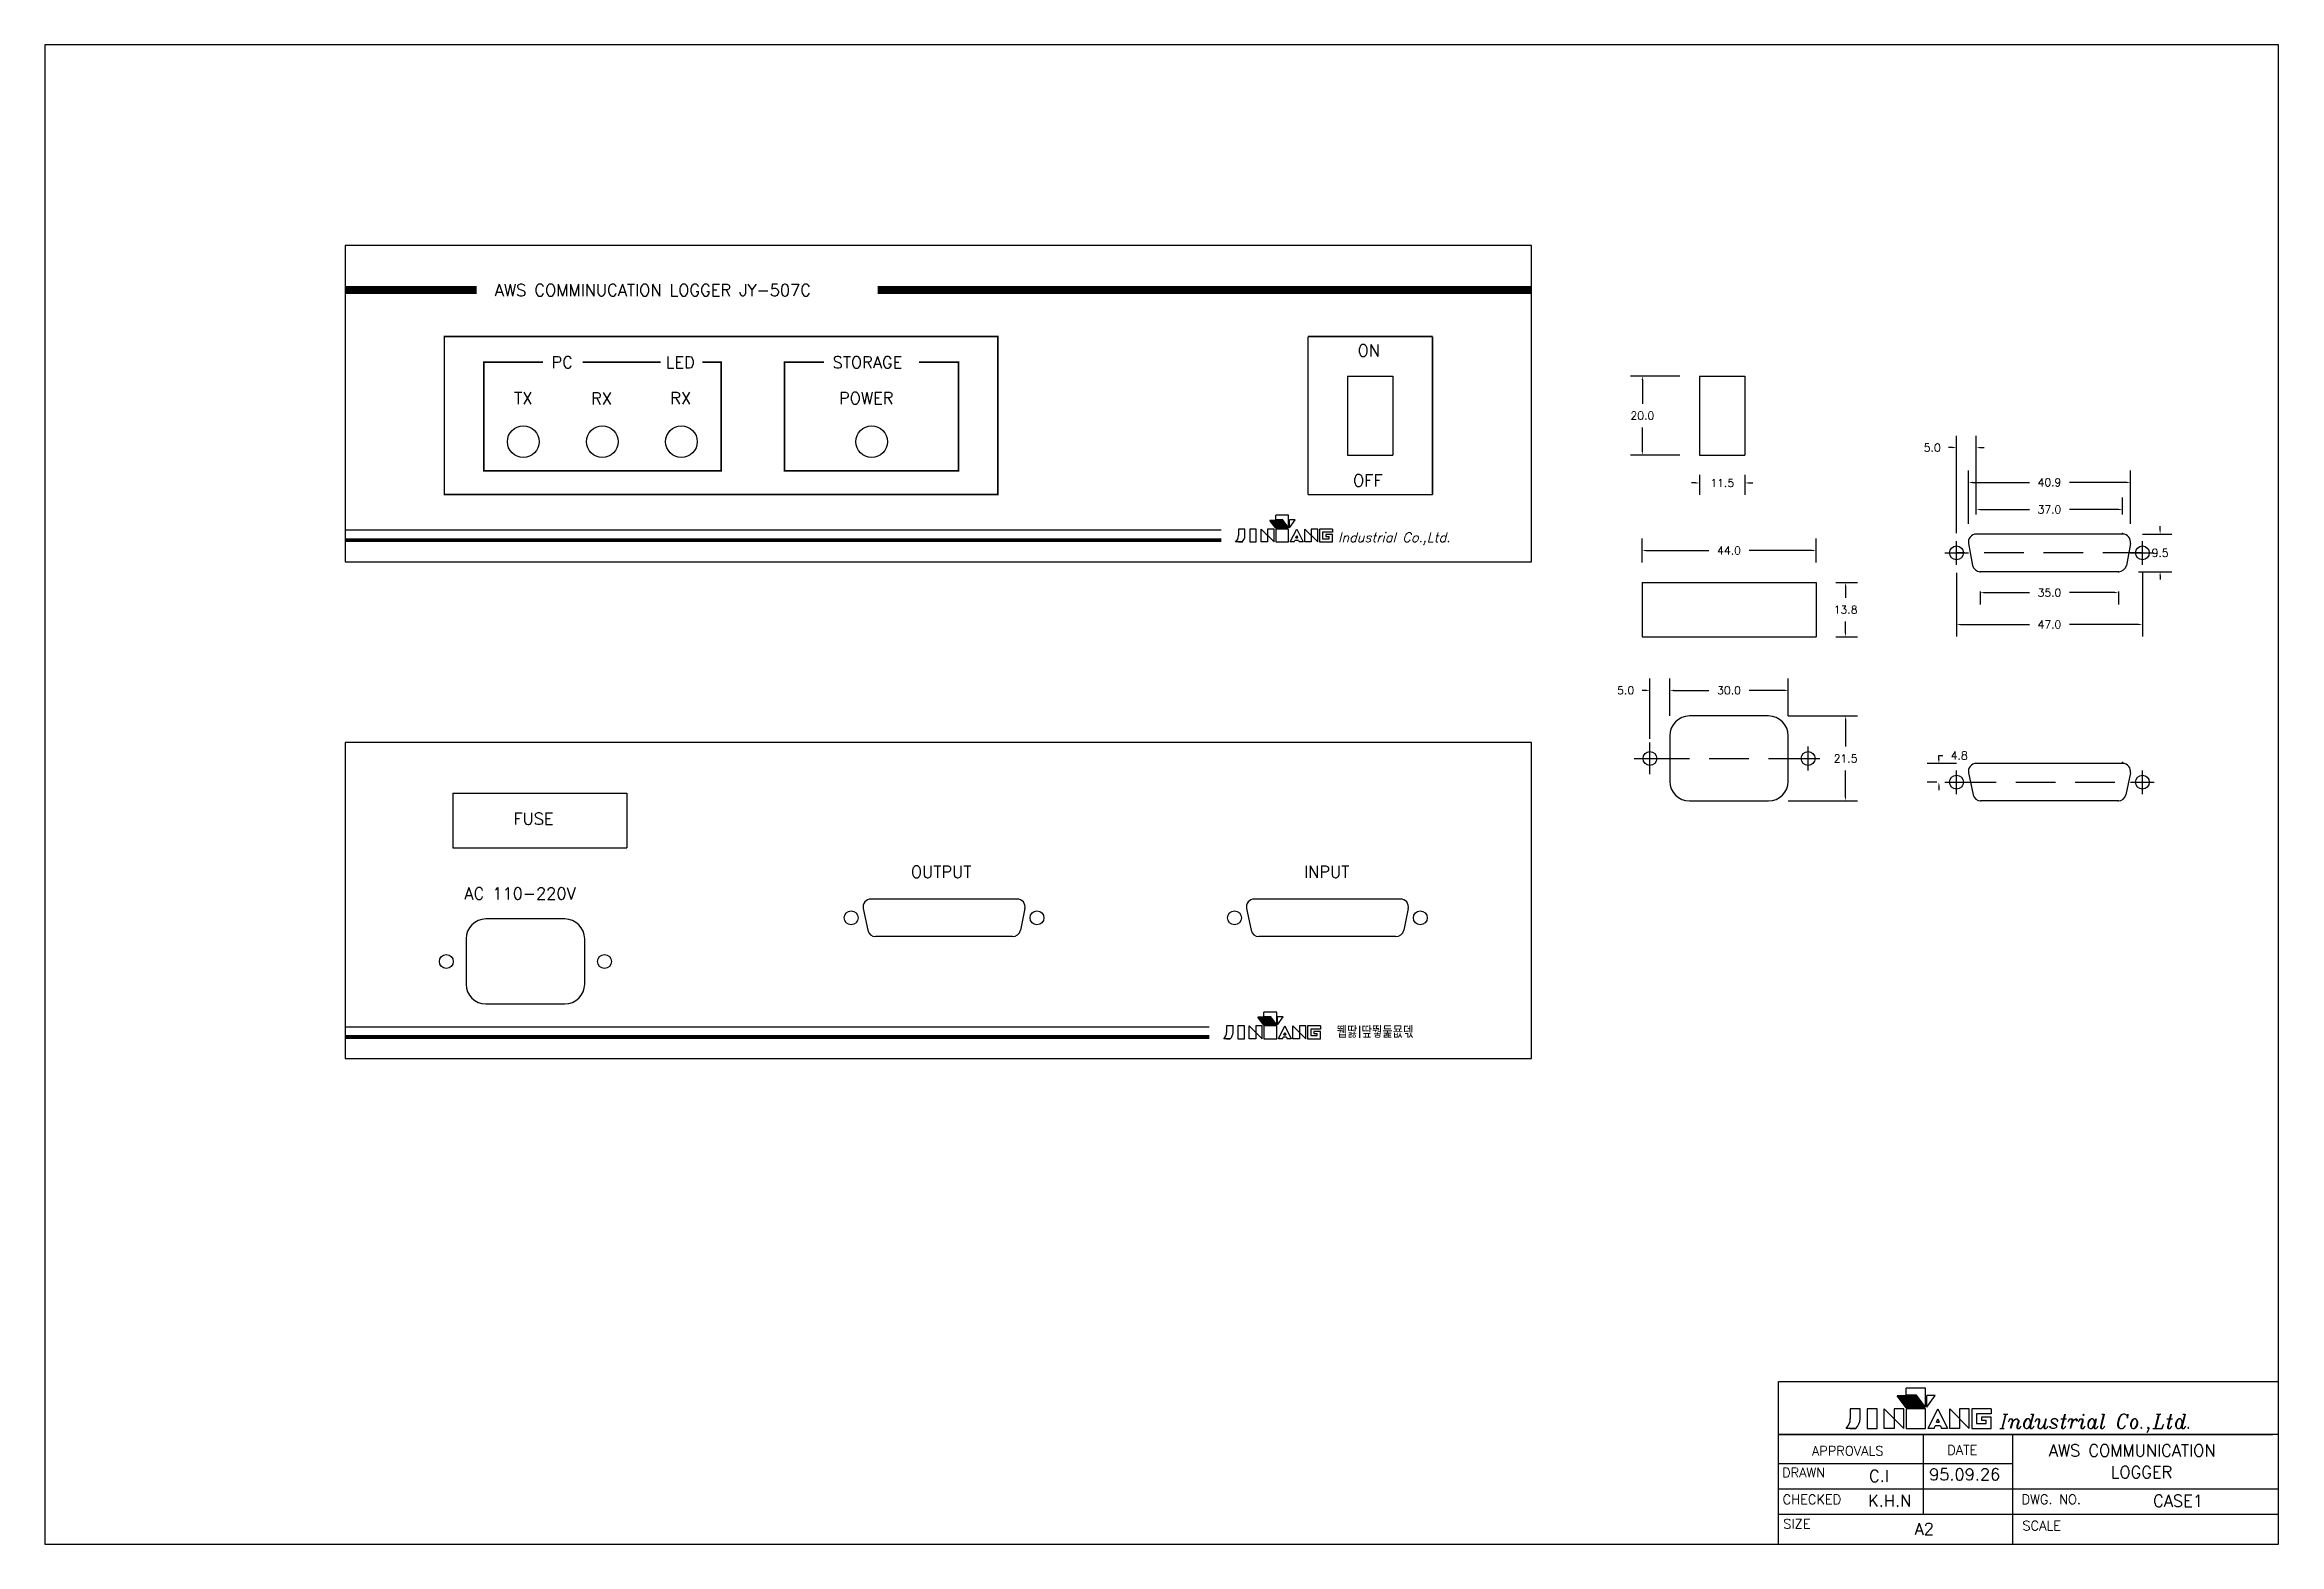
# Model space of a CAD drawing. Extents: x 0 to 565, y 0 to 379.
import ezdxf

# ---------------------------------------------------------------- set-up
doc = ezdxf.new("R2010")
doc.units = 0
doc.header["$LTSCALE"] = 20
doc.linetypes.add('DASHED', pattern=[0.75, 0.5, -0.25])
doc.layers.get('0').update_dxf_attribs({"linetype": 'CONTINUOUS'})
doc.layers.get('DEFPOINTS').update_dxf_attribs({"linetype": 'CONTINUOUS'})
for name, color, linetype in [('5', 4, 'CONTINUOUS'), ('BLOCK', 6, 'CONTINUOUS'), ('CEN', 1, 'DASHED'), ('CENL', 6, 'CONTINUOUS'), ('DIM', 5, 'CONTINUOUS'), ('LOG', 2, 'CONTINUOUS'), ('PL', 3, 'CONTINUOUS'), ('TEXT', 4, 'CONTINUOUS'), ('UJY', 2, 'CONTINUOUS')]:
    doc.layers.add(name, color=color, linetype=linetype)
doc.styles.add('ITALICC', font='italicc')
doc.styles.add('ROMANS', font='romans')
doc.styles.get("Standard").update_dxf_attribs({"font": 'ROMAND', "bigfont": 'HBRGD'})
doc.dimstyles.get("Standard").update_dxf_attribs({"dimtxt": 0.18, "dimasz": 0.18, "dimexe": 0.18, "dimexo": 0.0625, "dimgap": 0.09, "dimtad": 0, "dimtih": 1, "dimtoh": 1, "dimdec": 4, "dimzin": 0, "dimtxsty": 'STANDARD', "dimcen": 0.09, "dimazin": 3, "dimtfac": 1, "dimtdec": 4, "dimtofl": 0, "dimtmove": 0, "dimatfit": 3, "dimtolj": 1, "dimtzin": 0})

# ---------------------------------------------------------------- blocks, each defined once
blk = doc.blocks.new('JLOG1')
at = {"layer": 'LOG'}
for p, q in [((17.42, 1.45), (13.33, 1.45)), ((13.33, 0.1), (13.33, 1.45)), ((13.33, 0.1), (15.45, 0.1)), ((17.42, -2.51), (15.45, 0.1)), ((17.42, -2.51), (17.42, 1.45)), ((2.71, -6.99), (0.65, -6.99)), ((3.6, -2.9), (1.55, -2.9)), ((1.55, -2.9), (1.55, -4.95)), ((1.55, -6.99), (2.71, -6.99)), ((3.6, -4.95), (3.6, -2.9)), ((5.13, -2.9), (5.13, -6.99)), ((7.18, -2.9), (5.13, -2.9)), ((5.13, -6.99), (7.18, -6.99)), ((7.18, -6.99), (7.18, -2.9)), ((8.72, -2.9), (12.81, -6.99)), ((8.72, -6.99), (8.72, -2.9)), ((10.77, -6.99), (8.72, -6.99)), ((12.81, -2.9), (10.77, -2.9)), ((10.77, -2.9), (10.77, -6.99)), ((15.37, -0.16), (11.45, -0.16)), ((13.33, -2.64), (11.45, -0.16)), ((12.81, -6.99), (12.81, -2.9)), ((17.24, -2.64), (13.33, -2.64)), ((17.42, -2.9), (13.33, -2.9)), ((13.33, -2.9), (13.33, -6.99)), ((13.33, -6.99), (17.42, -6.99)), ((17.24, -2.64), (15.37, -0.16)), ((17.42, -6.99), (17.42, -2.9)), ((17.68, -2.51), (17.68, -0.03)), ((19.47, -0.03), (17.68, -0.03)), ((17.68, -2.51), (19.47, -0.03)), ((17.93, -6.99), (19.98, -2.9)), ((19.21, -6.99), (17.93, -6.99)), ((19.21, -6.99), (19.41, -6.48)), ((20.56, -6.48), (19.41, -6.48)), ((19.69, -5.71), (19.98, -4.95)), ((19.69, -5.71), (20.27, -5.71)), ((19.98, -2.9), (22.03, -6.99)), ((19.98, -4.95), (20.27, -5.71)), ((20.56, -6.48), (20.75, -6.99)), ((22.03, -6.99), (20.75, -6.99)), ((22.54, -2.9), (26.64, -6.99)), ((22.54, -6.99), (22.54, -2.9)), ((24.59, -6.99), (22.54, -6.99)), ((26.64, -2.9), (24.59, -2.9)), ((24.59, -2.9), (24.59, -6.99)), ((26.64, -6.99), (26.64, -2.9)), ((31.25, -2.9), (27.15, -2.9)), ((27.15, -2.9), (27.15, -6.99)), ((27.15, -6.99), (31.25, -6.99)), ((31.25, -3.92), (28.17, -3.92)), ((28.17, -3.92), (28.17, -5.97)), ((28.17, -5.97), (30.22, -5.97)), ((31.25, -4.63), (29.2, -4.63)), ((29.2, -4.63), (29.2, -5.27)), ((29.2, -5.27), (30.22, -5.27)), ((30.22, -5.97), (30.22, -5.27)), ((31.25, -2.9), (31.25, -3.92)), ((31.25, -6.99), (31.25, -4.63))]:
    blk.add_line(p, q, dxfattribs=at)
for centre, radius, start, end in [((-1.22, -4.95), 2.77, 312.51594, 0.0974), ((0.92, -5), 2.68, 311.9463, 1.15195)]:
    blk.add_arc(centre, radius, start, end, dxfattribs=at)
blk.add_solid([(11.45, -0.16), (15.37, -0.16), (13.33, -2.64), (17.24, -2.64)], dxfattribs=at)
at = {"layer": 'TEXT', "style": 'ITALICC'}
blk.add_text('Industrial Co.,Ltd.', height=3, dxfattribs=at).set_placement((33.07, -7.02))
blk = doc.blocks.new('*D55')
at = {"color": 170, "linetype": 'BYBLOCK'}
for p, q in [((417.54, 268.47), (416.54, 268.47)), ((431.04, 268.47), (432.04, 268.47))]:
    blk.add_line(p, q, dxfattribs=at)
at = {"color": 2, "linetype": 'BYBLOCK'}
for p, q in [((418.54, 270.52), (418.54, 265.47)), ((430.04, 270.52), (430.04, 265.47))]:
    blk.add_line(p, q, dxfattribs=at)
at = {"color": 170, "linetype": 'BYBLOCK'}
for points in [[(417.54, 268.64), (417.54, 268.31), (418.54, 268.47)], [(431.04, 268.64), (431.04, 268.31), (430.04, 268.47)]]:
    blk.add_solid(points, dxfattribs=at)
at = {"layer": 'DEFPOINTS', "color": 0, "linetype": 'BYBLOCK'}
for p in [(418.54, 275.52), (430.04, 275.52), (430.04, 268.47)]:
    blk.add_point(p, dxfattribs=at)
at = {"color": 3, "linetype": 'BYBLOCK', "insert": (424.29, 268.47), "char_height": 2, "attachment_point": 5}
blk.add_mtext('\\A1;11.5', dxfattribs=at)
blk = doc.blocks.new('*D57')
at = {"color": 2, "linetype": 'BYBLOCK'}
for p, q in [((413.54, 295.52), (401.08, 295.52)), ((413.54, 275.52), (401.08, 275.52))]:
    blk.add_line(p, q, dxfattribs=at)
at = {"color": 170, "linetype": 'BYBLOCK'}
for p, q in [((404.08, 294.52), (404.08, 288.52)), ((404.08, 276.52), (404.08, 282.52))]:
    blk.add_line(p, q, dxfattribs=at)
for points in [[(403.91, 294.52), (404.24, 294.52), (404.08, 295.52)], [(403.91, 276.52), (404.24, 276.52), (404.08, 275.52)]]:
    blk.add_solid(points, dxfattribs=at)
at = {"layer": 'DEFPOINTS', "color": 0, "linetype": 'BYBLOCK'}
for p in [(404.08, 295.52), (418.54, 295.52), (418.54, 275.52)]:
    blk.add_point(p, dxfattribs=at)
at = {"color": 3, "linetype": 'BYBLOCK', "insert": (404.08, 285.52), "char_height": 2, "attachment_point": 5}
blk.add_mtext('\\A1;20.0', dxfattribs=at)
blk = doc.blocks.new('*D61')
at = {"color": 2, "linetype": 'BYBLOCK'}
for p, q in [((411, 209.53), (411, 219.01)), ((441, 209.53), (441, 219.01))]:
    blk.add_line(p, q, dxfattribs=at)
at = {"color": 170, "linetype": 'BYBLOCK'}
for p, q in [((412, 216.01), (420.91, 216.01)), ((440, 216.01), (431.1, 216.01))]:
    blk.add_line(p, q, dxfattribs=at)
for points in [[(412, 216.17), (412, 215.84), (411, 216.01)], [(440, 216.17), (440, 215.84), (441, 216.01)]]:
    blk.add_solid(points, dxfattribs=at)
at = {"layer": 'DEFPOINTS', "color": 0, "linetype": 'BYBLOCK'}
for p in [(441, 216.01), (411, 204.53), (441, 204.53)]:
    blk.add_point(p, dxfattribs=at)
at = {"color": 3, "linetype": 'BYBLOCK', "insert": (426, 216.01), "char_height": 2, "attachment_point": 5}
blk.add_mtext('\\A1;30.0', dxfattribs=at)
blk = doc.blocks.new('*D62')
at = {"color": 2, "linetype": 'BYBLOCK'}
for p, q in [((404, 248.33), (404, 254.39)), ((448, 248.33), (448, 254.39))]:
    blk.add_line(p, q, dxfattribs=at)
at = {"color": 170, "linetype": 'BYBLOCK'}
for p, q in [((405, 251.39), (420.91, 251.39)), ((447, 251.39), (431.1, 251.39))]:
    blk.add_line(p, q, dxfattribs=at)
for points in [[(405, 251.55), (405, 251.22), (404, 251.39)], [(447, 251.55), (447, 251.22), (448, 251.39)]]:
    blk.add_solid(points, dxfattribs=at)
at = {"layer": 'DEFPOINTS', "color": 0, "linetype": 'BYBLOCK'}
for p in [(448, 251.39), (404, 243.33), (448, 243.33)]:
    blk.add_point(p, dxfattribs=at)
at = {"color": 3, "linetype": 'BYBLOCK', "insert": (426, 251.39), "char_height": 2, "attachment_point": 5}
blk.add_mtext('\\A1;44.0', dxfattribs=at)
blk = doc.blocks.new('*D63')
at = {"color": 2, "linetype": 'BYBLOCK'}
for p, q in [((453, 243.33), (458.48, 243.33)), ((453, 229.53), (458.48, 229.53))]:
    blk.add_line(p, q, dxfattribs=at)
at = {"color": 170, "linetype": 'BYBLOCK'}
for p, q in [((455.48, 242.33), (455.48, 239.43)), ((455.48, 230.53), (455.48, 233.43))]:
    blk.add_line(p, q, dxfattribs=at)
for points in [[(455.32, 242.33), (455.65, 242.33), (455.48, 243.33)], [(455.32, 230.53), (455.65, 230.53), (455.48, 229.53)]]:
    blk.add_solid(points, dxfattribs=at)
at = {"layer": 'DEFPOINTS', "color": 0, "linetype": 'BYBLOCK'}
for p in [(448, 243.33), (455.48, 243.33), (448, 229.53)]:
    blk.add_point(p, dxfattribs=at)
at = {"color": 3, "linetype": 'BYBLOCK', "insert": (455.48, 236.43), "char_height": 2, "attachment_point": 5}
blk.add_mtext('\\A1;13.8', dxfattribs=at)
blk = doc.blocks.new('*D64')
at = {"color": 2, "linetype": 'BYBLOCK'}
for p, q in [((441, 209.53), (458.48, 209.53)), ((441, 188.03), (458.48, 188.03))]:
    blk.add_line(p, q, dxfattribs=at)
at = {"color": 170, "linetype": 'BYBLOCK'}
for p, q in [((455.48, 208.53), (455.48, 201.78)), ((455.48, 189.03), (455.48, 195.78))]:
    blk.add_line(p, q, dxfattribs=at)
for points in [[(455.32, 208.53), (455.65, 208.53), (455.48, 209.53)], [(455.32, 189.03), (455.65, 189.03), (455.48, 188.03)]]:
    blk.add_solid(points, dxfattribs=at)
at = {"layer": 'DEFPOINTS', "color": 0, "linetype": 'BYBLOCK'}
for p in [(436, 209.53), (436, 188.03), (455.48, 188.03)]:
    blk.add_point(p, dxfattribs=at)
at = {"color": 3, "linetype": 'BYBLOCK', "insert": (455.48, 198.78), "char_height": 2, "attachment_point": 5}
blk.add_mtext('\\A1;21.5', dxfattribs=at)
blk = doc.blocks.new('*D65')
at = {"color": 170, "linetype": 'BYBLOCK'}
for p, q in [((405, 216.01), (404, 216.01)), ((412, 216.01), (413, 216.01))]:
    blk.add_line(p, q, dxfattribs=at)
at = {"color": 2, "linetype": 'BYBLOCK'}
for p, q in [((406, 203.78), (406, 219.01)), ((411, 209.53), (411, 219.01))]:
    blk.add_line(p, q, dxfattribs=at)
at = {"color": 170, "linetype": 'BYBLOCK'}
for points in [[(405, 216.17), (405, 215.84), (406, 216.01)], [(412, 216.17), (412, 215.84), (411, 216.01)]]:
    blk.add_solid(points, dxfattribs=at)
at = {"layer": 'DEFPOINTS', "color": 0, "linetype": 'BYBLOCK'}
for p in [(406, 216.01), (411, 204.53), (406, 198.78)]:
    blk.add_point(p, dxfattribs=at)
at = {"color": 3, "linetype": 'BYBLOCK', "insert": (399.86, 216.01), "char_height": 2, "attachment_point": 5}
blk.add_mtext('\\A1;5.0', dxfattribs=at)
blk = doc.blocks.new('*D66')
at = {"color": 2, "linetype": 'BYBLOCK'}
for p, q in [((486.59, 258.12), (486.59, 271.61)), ((527.51, 258.12), (527.51, 271.61))]:
    blk.add_line(p, q, dxfattribs=at)
at = {"color": 170, "linetype": 'BYBLOCK'}
for p, q in [((487.59, 268.61), (502, 268.61)), ((526.51, 268.61), (512.1, 268.61))]:
    blk.add_line(p, q, dxfattribs=at)
for points in [[(487.59, 268.78), (487.59, 268.44), (486.59, 268.61)], [(526.51, 268.78), (526.51, 268.44), (527.51, 268.61)]]:
    blk.add_solid(points, dxfattribs=at)
at = {"layer": 'DEFPOINTS', "color": 0, "linetype": 'BYBLOCK'}
for p in [(527.51, 268.61), (486.59, 253.12), (527.51, 253.12)]:
    blk.add_point(p, dxfattribs=at)
at = {"color": 3, "linetype": 'BYBLOCK', "insert": (507.05, 268.61), "char_height": 2, "attachment_point": 5}
blk.add_mtext('\\A1;40.9', dxfattribs=at)
blk = doc.blocks.new('*D67')
at = {"color": 2, "linetype": 'BYBLOCK'}
for p, q in [((488.55, 260.53), (488.55, 264.76)), ((525.55, 260.53), (525.55, 264.76))]:
    blk.add_line(p, q, dxfattribs=at)
at = {"color": 170, "linetype": 'BYBLOCK'}
for p, q in [((489.55, 261.76), (501.96, 261.76)), ((524.55, 261.76), (512.15, 261.76))]:
    blk.add_line(p, q, dxfattribs=at)
for points in [[(489.55, 261.92), (489.55, 261.59), (488.55, 261.76)], [(524.55, 261.92), (524.55, 261.59), (525.55, 261.76)]]:
    blk.add_solid(points, dxfattribs=at)
at = {"layer": 'DEFPOINTS', "color": 0, "linetype": 'BYBLOCK'}
for p in [(525.55, 261.76), (488.55, 255.53), (525.55, 255.53)]:
    blk.add_point(p, dxfattribs=at)
at = {"color": 3, "linetype": 'BYBLOCK', "insert": (507.05, 261.76), "char_height": 2, "attachment_point": 5}
blk.add_mtext('\\A1;37.0', dxfattribs=at)
blk = doc.blocks.new('*D68')
at = {"color": 2, "linetype": 'BYBLOCK'}
for p, q in [((489.56, 241.03), (489.56, 237.73)), ((524.54, 241.03), (524.54, 237.73))]:
    blk.add_line(p, q, dxfattribs=at)
at = {"color": 170, "linetype": 'BYBLOCK'}
for p, q in [((490.56, 240.73), (501.96, 240.73)), ((523.54, 240.73), (512.15, 240.73))]:
    blk.add_line(p, q, dxfattribs=at)
for points in [[(490.56, 240.89), (490.56, 240.56), (489.56, 240.73)], [(523.54, 240.89), (523.54, 240.56), (524.54, 240.73)]]:
    blk.add_solid(points, dxfattribs=at)
at = {"layer": 'DEFPOINTS', "color": 0, "linetype": 'BYBLOCK'}
for p in [(489.56, 246.03), (524.54, 246.03), (524.54, 240.73)]:
    blk.add_point(p, dxfattribs=at)
at = {"color": 3, "linetype": 'BYBLOCK', "insert": (507.05, 240.73), "char_height": 2, "attachment_point": 5}
blk.add_mtext('\\A1;35.0', dxfattribs=at)
blk = doc.blocks.new('*D69')
at = {"color": 2, "linetype": 'BYBLOCK'}
for p, q in [((483.55, 245.78), (483.55, 229.66)), ((530.55, 245.78), (530.55, 229.66))]:
    blk.add_line(p, q, dxfattribs=at)
at = {"color": 170, "linetype": 'BYBLOCK'}
for p, q in [((484.55, 232.66), (501.96, 232.66)), ((529.55, 232.66), (512.15, 232.66))]:
    blk.add_line(p, q, dxfattribs=at)
for points in [[(484.55, 232.83), (484.55, 232.5), (483.55, 232.66)], [(529.55, 232.83), (529.55, 232.5), (530.55, 232.66)]]:
    blk.add_solid(points, dxfattribs=at)
at = {"layer": 'DEFPOINTS', "color": 0, "linetype": 'BYBLOCK'}
for p in [(483.55, 250.78), (530.55, 250.78), (530.55, 232.66)]:
    blk.add_point(p, dxfattribs=at)
at = {"color": 3, "linetype": 'BYBLOCK', "insert": (507.05, 232.66), "char_height": 2, "attachment_point": 5}
blk.add_mtext('\\A1;47.0', dxfattribs=at)
blk = doc.blocks.new('*D70')
at = {"color": 170, "linetype": 'BYBLOCK'}
for p, q in [((482.55, 277.42), (481.55, 277.42)), ((489.55, 277.42), (490.55, 277.42))]:
    blk.add_line(p, q, dxfattribs=at)
at = {"color": 2, "linetype": 'BYBLOCK'}
for p, q in [((483.55, 255.78), (483.55, 280.42)), ((488.55, 260.53), (488.55, 280.42))]:
    blk.add_line(p, q, dxfattribs=at)
at = {"color": 170, "linetype": 'BYBLOCK'}
for points in [[(482.55, 277.58), (482.55, 277.25), (483.55, 277.42)], [(489.55, 277.58), (489.55, 277.25), (488.55, 277.42)]]:
    blk.add_solid(points, dxfattribs=at)
at = {"layer": 'DEFPOINTS', "color": 0, "linetype": 'BYBLOCK'}
for p in [(483.55, 277.42), (488.55, 255.53), (483.55, 250.78)]:
    blk.add_point(p, dxfattribs=at)
at = {"color": 3, "linetype": 'BYBLOCK', "insert": (477.41, 277.42), "char_height": 2, "attachment_point": 5}
blk.add_mtext('\\A1;5.0', dxfattribs=at)
blk = doc.blocks.new('*D71')
at = {"color": 2, "linetype": 'BYBLOCK'}
for p, q in [((530.55, 255.53), (538.03, 255.53)), ((529.54, 246.03), (538.03, 246.03))]:
    blk.add_line(p, q, dxfattribs=at)
at = {"color": 170, "linetype": 'BYBLOCK'}
for p, q in [((535.03, 256.53), (535.03, 257.53)), ((535.03, 245.03), (535.03, 244.03))]:
    blk.add_line(p, q, dxfattribs=at)
for points in [[(534.87, 256.53), (535.2, 256.53), (535.03, 255.53)], [(534.87, 245.03), (535.2, 245.03), (535.03, 246.03)]]:
    blk.add_solid(points, dxfattribs=at)
at = {"layer": 'DEFPOINTS', "color": 0, "linetype": 'BYBLOCK'}
for p in [(525.55, 255.53), (535.03, 255.53), (524.54, 246.03)]:
    blk.add_point(p, dxfattribs=at)
at = {"color": 3, "linetype": 'BYBLOCK', "insert": (535.03, 250.78), "char_height": 2, "attachment_point": 5}
blk.add_mtext('\\A1;9.5', dxfattribs=at)
blk = doc.blocks.new('*D72')
at = {"color": 170, "linetype": 'BYBLOCK'}
for p, q in [((479.09, 198.53), (479.09, 199.53)), ((479.09, 199.53), (480.09, 199.53)), ((479.09, 191.78), (479.09, 190.78))]:
    blk.add_line(p, q, dxfattribs=at)
at = {"color": 2, "linetype": 'BYBLOCK'}
for p, q in [((483.55, 197.53), (476.09, 197.53)), ((478.55, 192.78), (476.09, 192.78))]:
    blk.add_line(p, q, dxfattribs=at)
at = {"color": 170, "linetype": 'BYBLOCK'}
for points in [[(478.92, 198.53), (479.26, 198.53), (479.09, 197.53)], [(478.92, 191.78), (479.26, 191.78), (479.09, 192.78)]]:
    blk.add_solid(points, dxfattribs=at)
at = {"layer": 'DEFPOINTS', "color": 0, "linetype": 'BYBLOCK'}
for p in [(479.09, 197.53), (483.55, 192.78), (488.55, 197.53)]:
    blk.add_point(p, dxfattribs=at)
at = {"color": 3, "linetype": 'BYBLOCK', "insert": (484.23, 199.53), "char_height": 2, "attachment_point": 5}
blk.add_mtext('\\A1;4.8', dxfattribs=at)

msp = doc.modelspace()

# ---------------------------------------------------------------- linework, layer by layer
for p, q in [((329.51, 295.51), (329.51, 275.51)), ((329.51, 295.51), (341.01, 295.51)), ((341.01, 295.51), (341.01, 275.51)), ((418.54, 295.52), (430.04, 295.52)), ((418.54, 295.52), (418.54, 275.52)), ((430.04, 295.52), (430.04, 275.52)), ((329.51, 275.51), (341.01, 275.51)), ((418.54, 275.52), (430.04, 275.52)), ((525.55, 255.53), (488.55, 255.53)), ((486.59, 253.12), (487.6, 247.62)), ((527.51, 253.12), (526.5, 247.62)), ((524.54, 246.03), (489.56, 246.03)), ((486.59, 195.12), (487.75, 189.62)), ((525.55, 197.53), (488.55, 197.53)), ((527.51, 195.12), (526.35, 189.62)), ((103.21, 189.99), (147.21, 189.99)), ((103.21, 189.99), (103.21, 176.19)), ((147.21, 189.99), (147.21, 176.19)), ((524.39, 188.03), (489.71, 188.03)), ((103.21, 176.19), (147.21, 176.19)), ((207.02, 160.81), (208.17, 155.31)), ((245.97, 163.22), (208.97, 163.22)), ((247.93, 160.81), (246.77, 155.31)), ((303.97, 160.81), (305.12, 155.31)), ((342.92, 163.22), (305.92, 163.22)), ((344.88, 160.81), (343.72, 155.31)), ((106.58, 153.18), (106.58, 141.68)), ((131.58, 158.18), (111.58, 158.18)), ((136.58, 141.68), (136.58, 153.18)), ((244.81, 153.72), (210.13, 153.72)), ((341.77, 153.72), (307.08, 153.72)), ((111.58, 136.68), (131.58, 136.68)), ((438.53, 0), (438.53, 41.15)), ((438.53, 27.81), (563.56, 27.81)), ((475.09, 27.81), (475.09, 7.56)), ((497.75, 0), (497.75, 27.81)), ((438.53, 20.43), (497.75, 20.43)), ((438.53, 14.03), (565, 14.03)), ((565, 7.56), (438.53, 7.56))]:
    msp.add_line(p, q)
at = {"const_width": 0.36}
for points in [[(438.53, 41.15), (565, 41.15)], [(565, 27.81), (438.53, 27.81)]]:
    msp.add_lwpolyline(points, dxfattribs=at)
for centre, radius in [((121.03, 278.91), 4), ((141.03, 278.91), 4), ((161.05, 278.91), 4), ((209.14, 278.91), 4), ((483.55, 250.78), 1.75), ((530.55, 250.78), 1.75), ((483.55, 192.78), 1.75), ((530.55, 192.78), 1.75), ((203.97, 158.47), 1.75), ((250.97, 158.47), 1.75), ((300.92, 158.47), 1.75), ((347.92, 158.47), 1.75), ((101.58, 147.43), 1.75), ((141.58, 147.43), 1.75)]:
    msp.add_circle(centre, radius)
for centre, radius, start, end in [((488.55, 253.53), 2, 90, 191.8887), ((525.55, 253.53), 2, 348.1113, 90), ((489.56, 248.03), 2, 191.8887, 270), ((524.54, 248.03), 2, 270, 348.1113), ((488.55, 195.53), 2, 90, 191.8887), ((525.55, 195.53), 2, 348.1113, 90), ((489.71, 190.03), 2, 191.8887, 270), ((524.39, 190.03), 2, 270, 348.1113), ((208.97, 161.22), 2, 90, 191.8887), ((245.97, 161.22), 2, 348.1113, 90), ((305.92, 161.22), 2, 90, 191.8887), ((342.92, 161.22), 2, 348.1113, 90), ((111.58, 153.18), 5, 90, 180), ((131.58, 153.18), 5, 0, 90), ((210.13, 155.72), 2, 191.8887, 270), ((244.81, 155.72), 2, 270, 348.1113), ((307.08, 155.72), 2, 191.8887, 270), ((341.77, 155.72), 2, 270, 348.1113), ((111.58, 141.68), 5, 180, 270), ((131.58, 141.68), 5, 270, 360)]:
    msp.add_arc(centre, radius, start, end)
at = {"layer": '5', "color": 0, "linetype": 'BYBLOCK'}
for p in [(525.55, 255.72), (489.56, 246.03), (524.54, 246.03), (525.55, 197.72), (489.71, 188.03), (524.39, 188.03)]:
    msp.add_point(p, dxfattribs=at)
at = {"layer": 'BLOCK'}
for p, q in [((565, 379.33), (0, 379.33)), ((0, 379.33), (0, 0)), ((565, 0), (565, 379.33)), ((376.03, 328.52), (76.03, 328.52)), ((76.03, 328.52), (76.03, 248.52)), ((376.03, 248.52), (376.03, 328.52)), ((76.03, 248.52), (376.03, 248.52)), ((404, 243.33), (404, 229.53)), ((404, 243.33), (448, 243.33)), ((448, 243.33), (448, 229.53)), ((404, 229.53), (448, 229.53)), ((436, 209.53), (416, 209.53)), ((411, 204.53), (411, 193.03)), ((441, 193.03), (441, 204.53)), ((376.03, 202.85), (76.03, 202.85)), ((76.03, 202.85), (76.03, 122.85)), ((376.03, 122.85), (376.03, 202.85)), ((416, 188.03), (436, 188.03)), ((76.03, 122.85), (376.03, 122.85)), ((0, 0), (565, 0))]:
    msp.add_line(p, q, dxfattribs=at)
for centre in [(406, 198.78), (446, 198.78)]:
    msp.add_circle(centre, 1.75, dxfattribs=at)
for centre, start, end in [((416, 204.53), 90, 180), ((436, 204.53), 0, 90), ((416, 193.03), 180, 270), ((436, 193.03), 270, 360)]:
    msp.add_arc(centre, 5, start, end, dxfattribs=at)
at = {"layer": 'CEN'}
for p, q in [((530.55, 250.78), (483.55, 250.78)), ((406, 198.78), (446, 198.78)), ((483.55, 192.78), (530.55, 192.78))]:
    msp.add_line(p, q, dxfattribs=at)
at = {"layer": 'CENL', "color": 0}
for p, q in [((480.55, 250.78), (486.55, 250.78)), ((483.55, 247.78), (483.55, 253.78)), ((527.55, 250.78), (533.55, 250.78)), ((530.55, 247.78), (530.55, 253.78)), ((402, 198.78), (410, 198.78)), ((403, 198.78), (409, 198.78)), ((406, 194.78), (406, 202.78)), ((406, 195.78), (406, 201.78)), ((443, 198.78), (449, 198.78)), ((446, 195.78), (446, 201.78)), ((480.55, 192.78), (486.55, 192.78)), ((483.55, 189.78), (483.55, 195.78)), ((527.55, 192.78), (533.55, 192.78)), ((530.55, 189.78), (530.55, 195.78))]:
    msp.add_line(p, q, dxfattribs=at)
at = {"layer": 'DEFPOINTS', "color": 0, "linetype": 'BYBLOCK'}
for p in [(245.97, 163.41), (342.92, 163.41), (244.81, 153.72), (341.77, 153.72)]:
    msp.add_point(p, dxfattribs=at)
at = {"layer": 'LOG'}
for p, q in [((300.55, 131.14), (298.91, 131.14)), ((298.91, 131.14), (298.91, 129.5)), ((300.55, 129.5), (300.55, 131.14)), ((301.78, 131.14), (301.78, 127.86)), ((303.42, 131.14), (301.78, 131.14)), ((303.42, 127.86), (303.42, 131.14)), ((304.65, 131.14), (307.93, 127.86)), ((304.65, 127.86), (304.65, 131.14)), ((307.93, 131.14), (306.29, 131.14)), ((306.29, 131.14), (306.29, 127.86)), ((309.97, 133.33), (306.84, 133.33)), ((308.34, 131.34), (306.84, 133.33)), ((307.93, 127.86), (307.93, 131.14)), ((311.61, 134.62), (308.34, 134.62)), ((308.34, 133.53), (308.34, 134.62)), ((308.34, 133.53), (310.04, 133.53)), ((311.47, 131.34), (308.34, 131.34)), ((311.61, 131.14), (308.34, 131.14)), ((308.34, 131.14), (308.34, 127.86)), ((311.47, 131.34), (309.97, 133.33)), ((311.61, 131.44), (310.04, 133.53)), ((311.61, 131.44), (311.61, 134.62)), ((311.61, 127.86), (311.61, 131.14)), ((311.82, 131.44), (311.82, 133.43)), ((313.25, 133.43), (311.82, 133.43)), ((311.82, 131.44), (313.25, 133.43)), ((312.02, 127.86), (313.66, 131.14)), ((313.66, 131.14), (315.3, 127.86)), ((315.71, 131.14), (318.99, 127.86)), ((315.71, 127.86), (315.71, 131.14)), ((318.99, 131.14), (317.35, 131.14)), ((317.35, 131.14), (317.35, 127.86)), ((318.99, 127.86), (318.99, 131.14)), ((322.67, 131.14), (319.39, 131.14)), ((319.39, 131.14), (319.39, 127.86)), ((322.67, 130.32), (320.21, 130.32)), ((320.21, 130.32), (320.21, 128.68)), ((322.67, 131.14), (322.67, 130.32)), ((299.84, 127.86), (298.2, 127.86)), ((298.91, 127.86), (299.84, 127.86)), ((301.78, 127.86), (303.42, 127.86)), ((306.29, 127.86), (304.65, 127.86)), ((308.34, 127.86), (311.61, 127.86)), ((313.05, 127.86), (312.02, 127.86)), ((313.05, 127.86), (313.2, 128.27)), ((314.12, 128.27), (313.2, 128.27)), ((313.43, 128.88), (313.66, 129.5)), ((313.43, 128.88), (313.89, 128.88)), ((313.66, 129.5), (313.89, 128.88)), ((314.12, 128.27), (314.27, 127.86)), ((315.3, 127.86), (314.27, 127.86)), ((317.35, 127.86), (315.71, 127.86)), ((319.39, 127.86), (322.67, 127.86)), ((320.21, 128.68), (321.85, 128.68)), ((322.67, 129.75), (321.03, 129.75)), ((321.03, 129.75), (321.03, 129.24)), ((321.03, 129.24), (321.85, 129.24)), ((321.85, 128.68), (321.85, 129.24)), ((322.67, 127.86), (322.67, 129.75))]:
    msp.add_line(p, q, dxfattribs=at)
for centre, radius, start, end in [((296.7, 129.5), 2.22, 312.5159, 0.0974), ((298.41, 129.46), 2.14, 311.9463, 1.1519)]:
    msp.add_arc(centre, radius, start, end, dxfattribs=at)
msp.add_solid([(306.84, 133.33), (309.97, 133.33), (308.34, 131.34), (311.47, 131.34)], dxfattribs=at)
at = {"layer": 'PL'}
for p, q in [((297.56, 256.5), (76.03, 256.5)), ((294.56, 130.83), (76.03, 130.83))]:
    msp.add_line(p, q, dxfattribs=at)
for points, const_width in [([(109.28, 317.27), (76.03, 317.27)], 2), ([(376.03, 317.27), (210.69, 317.27)], 2), ([(319.51, 305.51), (351.01, 305.51)], 0.4), ([(319.51, 305.51), (319.51, 265.51)], 0.4), ([(351.01, 305.51), (351.01, 265.51)], 0.4), ([(166.37, 299), (171.07, 299), (171.07, 271.56), (111.07, 271.56), (111.07, 299), (126.07, 299)], 0.4), ([(136.07, 299), (155.77, 299)], 0.4), ([(221.14, 299), (231.1, 299), (231.1, 271.56), (187.1, 271.56), (187.1, 299), (197.14, 299)], 0.4), ([(319.51, 265.51), (351.01, 265.51)], 0.4), ([(297.56, 254), (76.03, 254)], 1), ([(294.56, 128.33), (76.03, 128.33)], 1)]:
    msp.add_lwpolyline(points, dxfattribs=dict(at, const_width=const_width))
at = {"layer": 'PL', "const_width": 0.4}
msp.add_lwpolyline([(101.07, 305.5), (241.05, 305.5), (241.05, 265.56), (101.07, 265.56)], close=True, dxfattribs=at)
at = {"layer": 'UJY'}
for p, q in [((459.13, 34.24), (456.68, 34.24)), ((456.68, 34.24), (456.68, 31.78)), ((459.13, 31.78), (459.13, 34.24)), ((460.98, 34.24), (460.98, 29.33)), ((463.44, 34.24), (460.98, 34.24)), ((463.44, 29.33), (463.44, 34.24)), ((465.28, 34.24), (470.19, 29.33)), ((465.28, 29.33), (465.28, 34.24)), ((470.19, 34.24), (467.74, 34.24)), ((467.74, 34.24), (467.74, 29.33)), ((473.26, 37.53), (468.56, 37.53)), ((470.81, 34.55), (468.56, 37.53)), ((470.19, 29.33), (470.19, 34.24)), ((475.72, 39.46), (470.81, 39.46)), ((470.81, 37.84), (470.81, 39.46)), ((470.81, 37.84), (473.36, 37.84)), ((475.51, 34.55), (470.81, 34.55)), ((475.72, 34.24), (470.81, 34.24)), ((470.81, 34.24), (470.81, 29.33)), ((475.51, 34.55), (473.26, 37.53)), ((475.72, 34.7), (473.36, 37.84)), ((475.72, 34.7), (475.72, 39.46)), ((475.72, 29.33), (475.72, 34.24)), ((476.03, 34.7), (476.03, 37.68)), ((478.18, 37.68), (476.03, 37.68)), ((476.03, 34.7), (478.18, 37.68)), ((476.34, 29.33), (478.8, 34.24)), ((478.8, 34.24), (481.25, 29.33)), ((481.87, 34.24), (486.78, 29.33)), ((481.87, 29.33), (481.87, 34.24)), ((486.78, 34.24), (484.32, 34.24)), ((484.32, 34.24), (484.32, 29.33)), ((486.78, 29.33), (486.78, 34.24)), ((492.31, 34.24), (487.4, 34.24)), ((487.4, 34.24), (487.4, 29.33)), ((492.31, 34.24), (492.31, 33.01)), ((458.07, 29.33), (455.6, 29.33)), ((456.68, 29.33), (458.07, 29.33)), ((460.98, 29.33), (463.44, 29.33)), ((467.74, 29.33), (465.28, 29.33)), ((470.81, 29.33), (475.72, 29.33)), ((477.87, 29.33), (476.34, 29.33)), ((477.87, 29.33), (478.1, 29.94)), ((479.49, 29.94), (478.1, 29.94)), ((478.45, 30.86), (478.8, 31.78)), ((478.45, 30.86), (479.14, 30.86)), ((478.8, 31.78), (479.14, 30.86)), ((479.49, 29.94), (479.72, 29.33)), ((481.25, 29.33), (479.72, 29.33)), ((484.32, 29.33), (481.87, 29.33)), ((487.4, 29.33), (492.31, 29.33)), ((492.31, 33.01), (488.63, 33.01)), ((488.63, 33.01), (488.63, 30.55)), ((488.63, 30.55), (491.08, 30.55)), ((492.31, 32.17), (489.85, 32.17)), ((489.85, 32.17), (489.85, 31.4)), ((489.85, 31.4), (491.08, 31.4)), ((491.08, 30.55), (491.08, 31.4)), ((492.31, 29.33), (492.31, 32.17))]:
    msp.add_line(p, q, dxfattribs=at)
for centre, radius, start, end in [((453.35, 31.78), 3.33, 312.5159, 0.0974), ((455.92, 31.72), 3.22, 311.9463, 1.1519)]:
    msp.add_arc(centre, radius, start, end, dxfattribs=at)
msp.add_solid([(468.56, 37.53), (473.26, 37.53), (470.81, 34.55), (475.51, 34.55)], dxfattribs=at)

# ---------------------------------------------------------------- block references
at = {"xscale": 0.8, "yscale": 0.8, "zscale": 0.8}
msp.add_blockref('JLOG1', (300.68, 259.13), dxfattribs=at)

# ---------------------------------------------------------------- texts
at = {"style": 'ROMANS'}
for s, p in [('APPROVALS', (446.97, 22.44)), ('DATE', (481.2, 22.65)), ('DRAWN', (439.42, 16.95)), ('CHECKED', (439.57, 10.16)), ('DWG. NO.', (500.01, 10.17)), ('SIZE', (439.72, 3.96)), ('SCALE', (500.21, 3.52))]:
    msp.add_text(s, height=2.4, dxfattribs=at).set_placement(p)
at = {"layer": 'TEXT'}
for s, p in [('AWS COMMINUCATION LOGGER JY-507C', (113.83, 315.76)), ('PC', (128.18, 297.49)), ('LED', (157.07, 297.49)), ('STORAGE', (199.3, 297.49)), ('ON', (332.07, 300.49)), ('TX', (118.71, 288.42)), ('RX', (138.2, 288.33)), ('RX', (158.21, 288.4)), ('POWER', (200.9, 288.43)), ('OFF', (330.91, 267.58)), ('FUSE', (118.56, 182.04)), ('OUTPUT', (219.09, 168.61)), ('INPUT', (318.52, 168.61)), ('AC 110-220V', (106.14, 163.13)), ('뛥딿l땊뛓둝묪덳', (326.81, 128.12)), ('AWS COMMUNICATION', (506.87, 22.24)), ('C.I', (461.42, 15.79)), ('95.09.26', (476.6, 16.19)), ('LOGGER', (522.56, 16.75)), ('K.H.N', (461.16, 9.54)), ('CASE1', (533.26, 9.5)), ('A2', (472.93, 2.37))]:
    msp.add_text(s, height=3, dxfattribs=at).set_placement(p)
at = {"layer": 'TEXT', "style": 'ITALICC'}
msp.add_text('Industrial Co.,Ltd.', height=3.6, dxfattribs=at).set_placement((494.5, 29.3))

# ---------------------------------------------------------------- dimensions: what is measured, and where the dimension line sits
at = {"layer": 'DIM'}
for p2, distance, picture, middle in [((418.54, 295.52), 14.46, '*D57', (404.08, 285.52)), ((430.04, 275.52), -7.05, '*D55', (424.29, 268.47))]:
    dim = msp.add_aligned_dim(p1=(418.54, 275.52), p2=p2, distance=distance, dimstyle='STANDARD', override={"dimtxt": 2, "dimasz": 1, "dimexe": 3, "dimexo": 5, "dimgap": 2, "dimdec": 1, "dimcen": 8, "dimclrd": 170, "dimclre": 2, "dimclrt": 3}, dxfattribs=at)
    dim.commit()
    dim.dimension.update_dxf_attribs({"geometry": picture, "text_midpoint": middle})
for base, p1, p2, picture, middle in [((483.55, 277.42), (488.55, 255.53), (483.55, 250.78), '*D70', (477.41, 277.42)), ((527.51, 268.61), (486.59, 253.12), (527.51, 253.12), '*D66', (507.05, 268.61)), ((525.55, 261.76), (488.55, 255.53), (525.55, 255.53), '*D67', (507.05, 261.76)), ((448, 251.39), (404, 243.33), (448, 243.33), '*D62', (426, 251.39)), ((530.55, 232.66), (483.55, 250.78), (530.55, 250.78), '*D69', (507.05, 232.66)), ((524.54, 240.73), (489.56, 246.03), (524.54, 246.03), '*D68', (507.05, 240.73)), ((406, 216.01), (411, 204.53), (406, 198.78), '*D65', (399.86, 216.01)), ((441, 216.01), (411, 204.53), (441, 204.53), '*D61', (426, 216.01))]:
    dim = msp.add_linear_dim(base=base, p1=p1, p2=p2, dimstyle='STANDARD', override={"dimtxt": 2, "dimasz": 1, "dimexe": 3, "dimexo": 5, "dimgap": 2, "dimdec": 1, "dimcen": 8, "dimclrd": 170, "dimclre": 2, "dimclrt": 3}, dxfattribs=at)
    dim.commit()
    dim.dimension.update_dxf_attribs({"geometry": picture, "text_midpoint": middle})
for base, p1, p2, picture, middle in [((535.03, 255.53), (524.54, 246.03), (525.55, 255.53), '*D71', (535.03, 250.78)), ((455.48, 243.33), (448, 229.53), (448, 243.33), '*D63', (455.48, 236.43)), ((455.48, 188.03), (436, 209.53), (436, 188.03), '*D64', (455.48, 198.78)), ((479.08887297, 197.52889898), (483.55112702, 192.77889898), (488.55110007, 197.52889898), '*D72', (484.23173012, 199.52889898))]:
    dim = msp.add_linear_dim(base=base, p1=p1, p2=p2, angle=90, dimstyle='STANDARD', override={"dimtxt": 2, "dimasz": 1, "dimexe": 3, "dimexo": 5, "dimgap": 2, "dimdec": 1, "dimcen": 8, "dimclrd": 170, "dimclre": 2, "dimclrt": 3}, dxfattribs=at)
    dim.commit()
    dim.dimension.update_dxf_attribs({"geometry": picture, "text_midpoint": middle})

doc.saveas('drawing.dxf')
